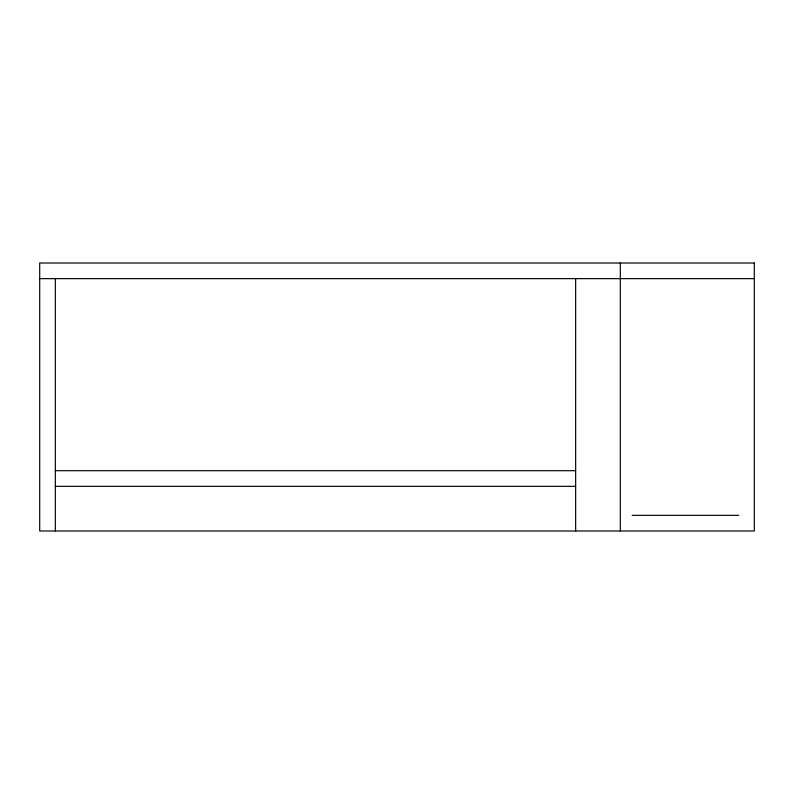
<?xml version="1.0" encoding="UTF-8"?>
<svg xmlns="http://www.w3.org/2000/svg" width="794" height="794" viewBox="0 0 794 794"><rect width="100%" height="100%" fill="white"/><g stroke="black" fill="none" stroke-linecap="round" stroke-linejoin="round"><path stroke-width="1.19" d="M39.7 278.644L754.3 278.644M55.332 470.693L575.65 470.693M55.332 486.325L575.65 486.325M632.153 515.356L738.668 515.356M620.312 263.012L620.312 530.988M575.65 278.644L575.65 530.988M55.332 278.644L55.332 530.988M754.3 263.012L39.7 263.012L39.7 530.988L754.3 530.988L754.3 263.012"/></g></svg>
